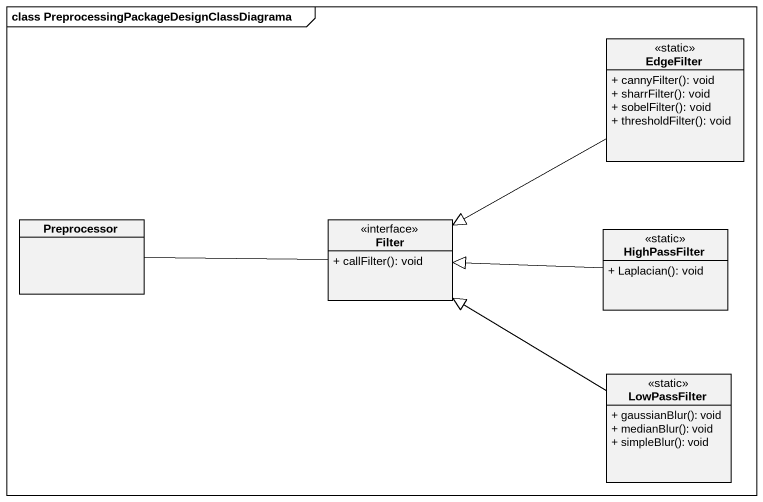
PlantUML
@startuml
mainframe class PreprocessingPackageDesignClassDiagrama
hide circle
hide empty members
skinparam classAttributeIconSize 0
class EdgeFilter <<static>> {
  + cannyFilter(): void
  + sharrFilter(): void
  + sobelFilter(): void
  + thresholdFilter(): void
}
class Preprocessor
class Filter <<interface>> {
  + callFilter(): void
}
class HighPassFilter <<static>> {
  + Laplacian(): void
}
class LowPassFilter <<static>> {
  + gaussianBlur(): void
  + medianBlur(): void
  + simpleBlur(): void
}
EdgeFilter -left-|> Filter
Preprocessor -right- Filter
HighPassFilter -left-|> Filter
LowPassFilter -up-|> Filter
@enduml
